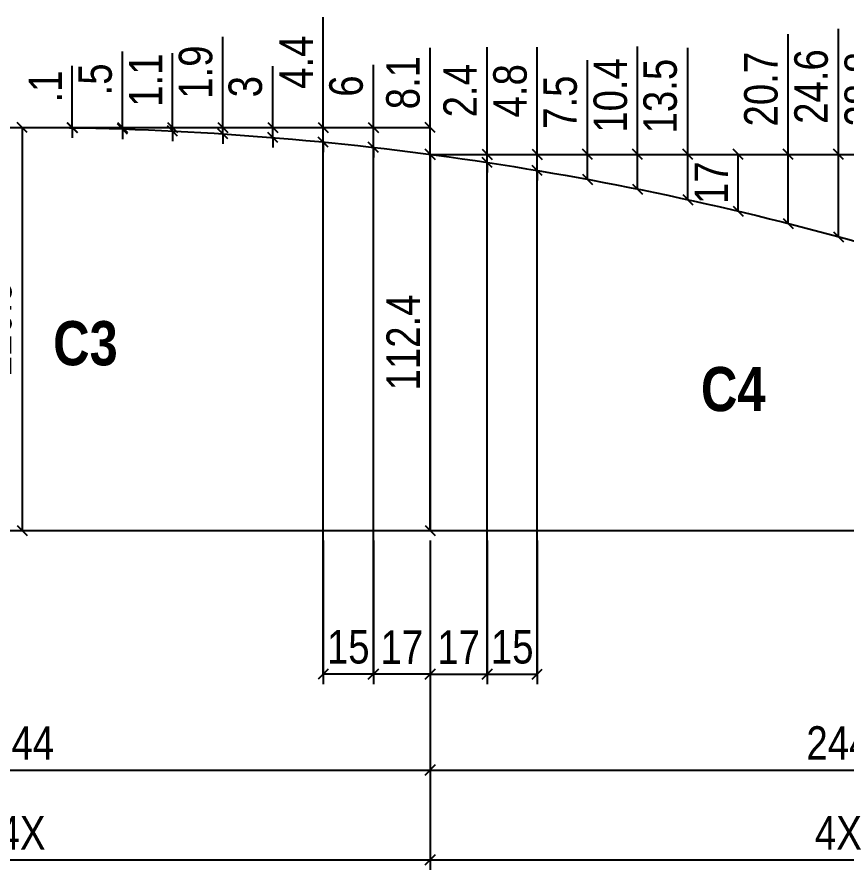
# Model space of a CAD drawing. Extents: x -15895 to 12929, y -2522 to 15173.
# Drawn here: x 8809 to 9057.1, y 4687.3 to 4942.2 of the extents above; entities that cross this region are included whole.
import ezdxf

# ---------------------------------------------------------------- set-up
doc = ezdxf.new("R2010")
doc.units = 0
doc.header["$PDMODE"] = 35
doc.header["$PDSIZE"] = -10
for name, color, linetype in [('COTA', 241, 'Continuous'), ('NOMENCLATURA', 7, 'Continuous'), ('Painéis', 200, 'Continuous')]:
    doc.layers.add(name, color=color, linetype=linetype)
doc.styles.add('COTA TECNICA', font='techl___.ttf', dxfattribs={"height": 10})
doc.styles.add('TECNICA', font='techb___.ttf', dxfattribs={"height": 10})
doc.dimstyles.new('PAINEL', dxfattribs={"dimtxt": 10, "dimasz": 3, "dimexe": 3, "dimexo": 3, "dimgap": 3, "dimtad": 1, "dimdec": 1, "dimzin": 12, "dimdsep": 46, "dimtxsty": 'COTA TECNICA', "dimblk1": 'OBLIQUE', "dimblk2": 'OBLIQUE', "dimsah": 1, "dimcen": 0.9, "dimclrd": 4, "dimclre": 4, "dimclrt": 240, "dimadec": 1, "dimazin": 3, "dimtfac": 1, "dimtdec": 1, "dimtmove": 0, "dimatfit": 3, "dimfxl": 1, "dimtolj": 1, "dimtzin": 12, "dimarcsym": 0})

# ---------------------------------------------------------------- blocks, each defined once
blk = doc.blocks.new('_Oblique')
at = {"color": 0, "linetype": 'ByBlock', "lineweight": -2}
blk.add_line((-0.5, -0.5), (0.5, 0.5), dxfattribs=at)
blk = doc.blocks.new('*D2423')
at = {"layer": 'COTA', "color": 4, "lineweight": -2, "transparency": 16777216}
for p, q in [((8688.49, 4785.73), (8688.49, 4714.19)), ((8932.49, 4785.73), (8932.49, 4714.19)), ((8688.49, 4717.19), (8932.49, 4717.19))]:
    blk.add_line(p, q, dxfattribs=at)
at = {"layer": 'Defpoints', "color": 0, "transparency": 16777216}
for p in [(8688.49, 4788.73), (8932.49, 4788.73), (8932.49, 4717.19)]:
    blk.add_point(p, dxfattribs=at)
at = {"layer": 'COTA', "color": 4, "lineweight": -2, "transparency": 16777216, "xscale": 3, "yscale": 3, "zscale": 3, "rotation": 180}
blk.add_blockref('_Oblique', (8688.49, 4717.19), dxfattribs=at)
at = {"layer": 'COTA', "color": 4, "lineweight": -2, "transparency": 16777216, "xscale": 3, "yscale": 3, "zscale": 3}
blk.add_blockref('_Oblique', (8932.49, 4717.19), dxfattribs=at)
at = {"layer": 'COTA', "color": 240, "transparency": 16777216, "insert": (8810.49, 4725.26), "char_height": 10, "attachment_point": 5, "style": 'COTA TECNICA'}
blk.add_mtext('\\A1;244', dxfattribs=at)
blk = doc.blocks.new('*D2424')
at = {"layer": 'COTA', "color": 4, "lineweight": -2, "transparency": 16777216}
for p, q in [((8932.49, 4785.73), (8932.49, 4714.19)), ((9176.49, 4785.73), (9176.49, 4714.19)), ((8932.49, 4717.19), (9176.49, 4717.19))]:
    blk.add_line(p, q, dxfattribs=at)
at = {"layer": 'Defpoints', "color": 0, "transparency": 16777216}
for p in [(8932.49, 4788.73), (9176.49, 4788.73), (9176.49, 4717.19)]:
    blk.add_point(p, dxfattribs=at)
at = {"layer": 'COTA', "color": 4, "lineweight": -2, "transparency": 16777216, "xscale": 3, "yscale": 3, "zscale": 3, "rotation": 180}
blk.add_blockref('_Oblique', (8932.49, 4717.19), dxfattribs=at)
at = {"layer": 'COTA', "color": 4, "lineweight": -2, "transparency": 16777216, "xscale": 3, "yscale": 3, "zscale": 3}
blk.add_blockref('_Oblique', (9176.49, 4717.19), dxfattribs=at)
at = {"layer": 'COTA', "color": 240, "transparency": 16777216, "insert": (9054.49, 4725.26), "char_height": 10, "attachment_point": 5, "style": 'COTA TECNICA'}
blk.add_mtext('\\A1;244', dxfattribs=at)
blk = doc.blocks.new('*D2430')
at = {"layer": 'COTA', "color": 4, "lineweight": -2, "transparency": 16777216}
blk.add_line((8932.49, 4901.16), (8932.49, 4788.73), dxfattribs=at)
at = {"layer": 'Defpoints', "color": 0, "transparency": 16777216}
for p in [(8932.49, 4901.16), (8932.49, 4788.73), (8932.49, 4788.73)]:
    blk.add_point(p, dxfattribs=at)
at = {"layer": 'COTA', "color": 4, "lineweight": -2, "transparency": 16777216, "xscale": 3, "yscale": 3, "zscale": 3}
for p, rotation in [((8932.49, 4901.16), 90), ((8932.49, 4788.73), 270)]:
    blk.add_blockref('_Oblique', p, dxfattribs=dict(at, rotation=rotation))
at = {"layer": 'COTA', "color": 240, "transparency": 16777216, "insert": (8924.42, 4844.94), "char_height": 10, "attachment_point": 5, "rotation": 90, "style": 'COTA TECNICA'}
blk.add_mtext('\\A1;112.4', dxfattribs=at)
blk = doc.blocks.new('*D2464')
at = {"layer": 'COTA', "color": 4, "lineweight": -2, "transparency": 16777216}
for p, q in [((8825.51, 4909.22), (8825.51, 4927.59)), ((8825.51, 4909.1), (8825.51, 4909.22)), ((8825.51, 4909.1), (8825.51, 4906.1)), ((8828.49, 4909.22), (8828.51, 4909.22)), ((8828.49, 4909.1), (8828.51, 4909.1))]:
    blk.add_line(p, q, dxfattribs=at)
at = {"layer": 'Defpoints', "color": 0, "transparency": 16777216}
for p in [(8825.49, 4909.22), (8825.49, 4909.1), (8825.51, 4909.22)]:
    blk.add_point(p, dxfattribs=at)
at = {"layer": 'COTA', "color": 4, "lineweight": -2, "transparency": 16777216, "xscale": 3, "yscale": 3, "zscale": 3}
for p, rotation in [((8825.51, 4909.22), 270), ((8825.51, 4909.1), 90)]:
    blk.add_blockref('_Oblique', p, dxfattribs=dict(at, rotation=rotation))
at = {"layer": 'COTA', "color": 240, "transparency": 16777216, "insert": (8817.45, 4921.41), "char_height": 10, "attachment_point": 5, "rotation": 90, "style": 'COTA TECNICA'}
blk.add_mtext('\\A1;.1', dxfattribs=at)
blk = doc.blocks.new('*D2465')
at = {"layer": 'COTA', "color": 4, "lineweight": -2, "transparency": 16777216}
for p, q in [((8840.49, 4909.22), (8840.49, 4931.88)), ((8840.49, 4908.73), (8840.49, 4909.22)), ((8840.49, 4908.73), (8840.49, 4905.73))]:
    blk.add_line(p, q, dxfattribs=at)
at = {"layer": 'Defpoints', "color": 0, "transparency": 16777216}
for p in [(8840.49, 4909.22), (8840.49, 4909.22), (8840.49, 4908.73)]:
    blk.add_point(p, dxfattribs=at)
at = {"layer": 'COTA', "color": 4, "lineweight": -2, "transparency": 16777216, "xscale": 3, "yscale": 3, "zscale": 3}
for p, rotation in [((8840.49, 4909.22), 270), ((8840.49, 4908.73), 90)]:
    blk.add_blockref('_Oblique', p, dxfattribs=dict(at, rotation=rotation))
at = {"layer": 'COTA', "color": 240, "transparency": 16777216, "insert": (8832.38, 4923.55), "char_height": 10, "attachment_point": 5, "rotation": 90, "style": 'COTA TECNICA'}
blk.add_mtext('\\A1;.5', dxfattribs=at)
blk = doc.blocks.new('*D2466')
at = {"layer": 'COTA', "color": 4, "lineweight": -2, "transparency": 16777216}
for p, q in [((8855.49, 4909.22), (8855.49, 4931.44)), ((8855.49, 4908.13), (8855.49, 4909.22)), ((8855.49, 4908.13), (8855.49, 4905.13))]:
    blk.add_line(p, q, dxfattribs=at)
at = {"layer": 'Defpoints', "color": 0, "transparency": 16777216}
for p in [(8855.49, 4909.22), (8855.49, 4909.22), (8855.49, 4908.13)]:
    blk.add_point(p, dxfattribs=at)
at = {"layer": 'COTA', "color": 4, "lineweight": -2, "transparency": 16777216, "xscale": 3, "yscale": 3, "zscale": 3}
for p, rotation in [((8855.49, 4909.22), 270), ((8855.49, 4908.13), 90)]:
    blk.add_blockref('_Oblique', p, dxfattribs=dict(at, rotation=rotation))
at = {"layer": 'COTA', "color": 240, "transparency": 16777216, "insert": (8847.44, 4923.33), "char_height": 10, "attachment_point": 5, "rotation": 90, "style": 'COTA TECNICA'}
blk.add_mtext('\\A1;1.1', dxfattribs=at)
blk = doc.blocks.new('*D2467')
at = {"layer": 'COTA', "color": 4, "lineweight": -2, "transparency": 16777216}
for p, q in [((8870.49, 4909.22), (8870.49, 4936.25)), ((8870.49, 4907.28), (8870.49, 4909.22)), ((8870.49, 4907.28), (8870.49, 4904.28))]:
    blk.add_line(p, q, dxfattribs=at)
at = {"layer": 'Defpoints', "color": 0, "transparency": 16777216}
for p in [(8870.49, 4909.22), (8870.49, 4909.22), (8870.49, 4907.28)]:
    blk.add_point(p, dxfattribs=at)
at = {"layer": 'COTA', "color": 4, "lineweight": -2, "transparency": 16777216, "xscale": 3, "yscale": 3, "zscale": 3}
for p, rotation in [((8870.49, 4909.22), 270), ((8870.49, 4907.28), 90)]:
    blk.add_blockref('_Oblique', p, dxfattribs=dict(at, rotation=rotation))
at = {"layer": 'COTA', "color": 240, "transparency": 16777216, "insert": (8862.41, 4925.73), "char_height": 10, "attachment_point": 5, "rotation": 90, "style": 'COTA TECNICA'}
blk.add_mtext('\\A1;1.9', dxfattribs=at)
blk = doc.blocks.new('*D2468')
at = {"layer": 'COTA', "color": 4, "lineweight": -2, "transparency": 16777216}
for p, q in [((8885.49, 4909.22), (8885.49, 4927.55)), ((8885.49, 4906.18), (8885.49, 4909.22)), ((8885.49, 4906.18), (8885.49, 4903.18))]:
    blk.add_line(p, q, dxfattribs=at)
at = {"layer": 'Defpoints', "color": 0, "transparency": 16777216}
for p in [(8885.49, 4909.22), (8885.49, 4909.22), (8885.49, 4906.18)]:
    blk.add_point(p, dxfattribs=at)
at = {"layer": 'COTA', "color": 4, "lineweight": -2, "transparency": 16777216, "xscale": 3, "yscale": 3, "zscale": 3}
for p, rotation in [((8885.49, 4909.22), 270), ((8885.49, 4906.18), 90)]:
    blk.add_blockref('_Oblique', p, dxfattribs=dict(at, rotation=rotation))
at = {"layer": 'COTA', "color": 240, "transparency": 16777216, "insert": (8877.27, 4921.38), "char_height": 10, "attachment_point": 5, "rotation": 90, "style": 'COTA TECNICA'}
blk.add_mtext('\\A1;3', dxfattribs=at)
blk = doc.blocks.new('*D2469')
at = {"layer": 'COTA', "color": 4, "lineweight": -2, "transparency": 16777216}
for p, q in [((8900.49, 4909.22), (8900.49, 4942.18)), ((8900.49, 4904.84), (8900.49, 4909.22)), ((8900.49, 4904.84), (8900.49, 4901.84))]:
    blk.add_line(p, q, dxfattribs=at)
at = {"layer": 'Defpoints', "color": 0, "transparency": 16777216}
for p in [(8900.49, 4909.22), (8900.49, 4909.22), (8900.49, 4904.84)]:
    blk.add_point(p, dxfattribs=at)
at = {"layer": 'COTA', "color": 4, "lineweight": -2, "transparency": 16777216, "xscale": 3, "yscale": 3, "zscale": 3}
for p, rotation in [((8900.49, 4909.22), 270), ((8900.49, 4904.84), 90)]:
    blk.add_blockref('_Oblique', p, dxfattribs=dict(at, rotation=rotation))
at = {"layer": 'COTA', "color": 240, "transparency": 16777216, "insert": (8892.42, 4928.7), "char_height": 10, "attachment_point": 5, "rotation": 90, "style": 'COTA TECNICA'}
blk.add_mtext('\\A1;4.4', dxfattribs=at)
blk = doc.blocks.new('*D2470')
at = {"layer": 'COTA', "color": 4, "lineweight": -2, "transparency": 16777216}
for p, q in [((8915.49, 4909.22), (8915.49, 4927.89)), ((8915.49, 4903.26), (8915.49, 4909.22)), ((8915.49, 4903.26), (8915.49, 4900.26))]:
    blk.add_line(p, q, dxfattribs=at)
at = {"layer": 'Defpoints', "color": 0, "transparency": 16777216}
for p in [(8915.49, 4909.22), (8915.49, 4909.22), (8915.49, 4903.26)]:
    blk.add_point(p, dxfattribs=at)
at = {"layer": 'COTA', "color": 4, "lineweight": -2, "transparency": 16777216, "xscale": 3, "yscale": 3, "zscale": 3}
for p, rotation in [((8915.49, 4909.22), 270), ((8915.49, 4903.26), 90)]:
    blk.add_blockref('_Oblique', p, dxfattribs=dict(at, rotation=rotation))
at = {"layer": 'COTA', "color": 240, "transparency": 16777216, "insert": (8907.39, 4921.55), "char_height": 10, "attachment_point": 5, "rotation": 90, "style": 'COTA TECNICA'}
blk.add_mtext('\\A1;6', dxfattribs=at)
blk = doc.blocks.new('*D2471')
at = {"layer": 'COTA', "color": 4, "lineweight": -2, "transparency": 16777216}
for p, q in [((8932.49, 4909.22), (8932.49, 4932.94)), ((8932.49, 4901.16), (8932.49, 4909.22))]:
    blk.add_line(p, q, dxfattribs=at)
at = {"layer": 'Defpoints', "color": 0, "transparency": 16777216}
for p in [(8932.49, 4909.22), (8932.49, 4909.22), (8932.49, 4901.16)]:
    blk.add_point(p, dxfattribs=at)
at = {"layer": 'COTA', "color": 4, "lineweight": -2, "transparency": 16777216, "xscale": 3, "yscale": 3, "zscale": 3}
for p, rotation in [((8932.49, 4909.22), 90), ((8932.49, 4901.16), 270)]:
    blk.add_blockref('_Oblique', p, dxfattribs=dict(at, rotation=rotation))
at = {"layer": 'COTA', "color": 240, "transparency": 16777216, "insert": (8924.4, 4922.58), "char_height": 10, "attachment_point": 5, "rotation": 90, "style": 'COTA TECNICA'}
blk.add_mtext('\\A1;8.1', dxfattribs=at)
blk = doc.blocks.new('*D2472')
at = {"layer": 'COTA', "color": 4, "lineweight": -2, "transparency": 16777216}
for p, q in [((8949.49, 4901.16), (8949.49, 4933.19)), ((8949.49, 4898.74), (8949.49, 4901.16)), ((8949.49, 4898.74), (8949.49, 4895.74))]:
    blk.add_line(p, q, dxfattribs=at)
at = {"layer": 'Defpoints', "color": 0, "transparency": 16777216}
for p in [(8949.49, 4901.16), (8949.49, 4901.16), (8949.49, 4898.74)]:
    blk.add_point(p, dxfattribs=at)
at = {"layer": 'COTA', "color": 4, "lineweight": -2, "transparency": 16777216, "xscale": 3, "yscale": 3, "zscale": 3}
for p, rotation in [((8949.49, 4901.16), 270), ((8949.49, 4898.74), 90)]:
    blk.add_blockref('_Oblique', p, dxfattribs=dict(at, rotation=rotation))
at = {"layer": 'COTA', "color": 240, "transparency": 16777216, "insert": (8941.42, 4920.18), "char_height": 10, "attachment_point": 5, "rotation": 90, "style": 'COTA TECNICA'}
blk.add_mtext('\\A1;2.4', dxfattribs=at)
blk = doc.blocks.new('*D2473')
at = {"layer": 'COTA', "color": 4, "lineweight": -2, "transparency": 16777216}
for p, q in [((8964.49, 4901.16), (8964.49, 4933.16)), ((8964.49, 4896.35), (8964.49, 4901.16)), ((8964.49, 4896.35), (8964.49, 4893.35))]:
    blk.add_line(p, q, dxfattribs=at)
at = {"layer": 'Defpoints', "color": 0, "transparency": 16777216}
for p in [(8964.49, 4901.16), (8964.49, 4901.16), (8964.49, 4896.35)]:
    blk.add_point(p, dxfattribs=at)
at = {"layer": 'COTA', "color": 4, "lineweight": -2, "transparency": 16777216, "xscale": 3, "yscale": 3, "zscale": 3}
for p, rotation in [((8964.49, 4901.16), 270), ((8964.49, 4896.35), 90)]:
    blk.add_blockref('_Oblique', p, dxfattribs=dict(at, rotation=rotation))
at = {"layer": 'COTA', "color": 240, "transparency": 16777216, "insert": (8956.4, 4920.16), "char_height": 10, "attachment_point": 5, "rotation": 90, "style": 'COTA TECNICA'}
blk.add_mtext('\\A1;4.8', dxfattribs=at)
blk = doc.blocks.new('*D2474')
at = {"layer": 'COTA', "color": 4, "lineweight": -2, "transparency": 16777216}
for p, q in [((8979.49, 4901.16), (8979.49, 4929.31)), ((8979.49, 4893.69), (8979.49, 4901.16))]:
    blk.add_line(p, q, dxfattribs=at)
at = {"layer": 'Defpoints', "color": 0, "transparency": 16777216}
for p in [(8979.49, 4901.16), (8979.49, 4901.16), (8979.49, 4893.69)]:
    blk.add_point(p, dxfattribs=at)
at = {"layer": 'COTA', "color": 4, "lineweight": -2, "transparency": 16777216, "xscale": 3, "yscale": 3, "zscale": 3}
for p, rotation in [((8979.49, 4901.16), 90), ((8979.49, 4893.69), 270)]:
    blk.add_blockref('_Oblique', p, dxfattribs=dict(at, rotation=rotation))
at = {"layer": 'COTA', "color": 240, "transparency": 16777216, "insert": (8971.38, 4916.74), "char_height": 10, "attachment_point": 5, "rotation": 90, "style": 'COTA TECNICA'}
blk.add_mtext('\\A1;7.5', dxfattribs=at)
blk = doc.blocks.new('*D2475')
at = {"layer": 'COTA', "color": 4, "lineweight": -2, "transparency": 16777216}
for p, q in [((8994.49, 4901.16), (8994.49, 4933.39)), ((8994.49, 4890.79), (8994.49, 4901.16))]:
    blk.add_line(p, q, dxfattribs=at)
at = {"layer": 'Defpoints', "color": 0, "transparency": 16777216}
for p in [(8994.49, 4901.16), (8994.49, 4901.16), (8994.49, 4890.79)]:
    blk.add_point(p, dxfattribs=at)
at = {"layer": 'COTA', "color": 4, "lineweight": -2, "transparency": 16777216, "xscale": 3, "yscale": 3, "zscale": 3}
for p, rotation in [((8994.49, 4901.16), 90), ((8994.49, 4890.79), 270)]:
    blk.add_blockref('_Oblique', p, dxfattribs=dict(at, rotation=rotation))
at = {"layer": 'COTA', "color": 240, "transparency": 16777216, "insert": (8986.39, 4918.78), "char_height": 10, "attachment_point": 5, "rotation": 90, "style": 'COTA TECNICA'}
blk.add_mtext('\\A1;10.4', dxfattribs=at)
blk = doc.blocks.new('*D2476')
at = {"layer": 'COTA', "color": 4, "lineweight": -2, "transparency": 16777216}
for p, q in [((9009.49, 4901.16), (9009.49, 4932.95)), ((9009.49, 4887.62), (9009.49, 4901.16))]:
    blk.add_line(p, q, dxfattribs=at)
at = {"layer": 'Defpoints', "color": 0, "transparency": 16777216}
for p in [(9009.49, 4901.16), (9009.49, 4901.16), (9009.49, 4887.62)]:
    blk.add_point(p, dxfattribs=at)
at = {"layer": 'COTA', "color": 4, "lineweight": -2, "transparency": 16777216, "xscale": 3, "yscale": 3, "zscale": 3}
for p, rotation in [((9009.49, 4901.16), 90), ((9009.49, 4887.62), 270)]:
    blk.add_blockref('_Oblique', p, dxfattribs=dict(at, rotation=rotation))
at = {"layer": 'COTA', "color": 240, "transparency": 16777216, "insert": (9001.27, 4918.56), "char_height": 10, "attachment_point": 5, "rotation": 90, "style": 'COTA TECNICA'}
blk.add_mtext('\\A1;13.5', dxfattribs=at)
blk = doc.blocks.new('*D2477')
at = {"layer": 'COTA', "color": 4, "lineweight": -2, "transparency": 16777216}
for p, q in [((9024.56, 4884.2), (9024.56, 4901.16)), ((9027.49, 4901.16), (9027.56, 4901.16)), ((9027.49, 4884.2), (9027.56, 4884.2))]:
    blk.add_line(p, q, dxfattribs=at)
at = {"layer": 'Defpoints', "color": 0, "transparency": 16777216}
for p in [(9024.49, 4901.16), (9024.56, 4901.16), (9024.49, 4884.2)]:
    blk.add_point(p, dxfattribs=at)
at = {"layer": 'COTA', "color": 4, "lineweight": -2, "transparency": 16777216, "xscale": 3, "yscale": 3, "zscale": 3}
for p, rotation in [((9024.56, 4901.16), 90), ((9024.56, 4884.2), 270)]:
    blk.add_blockref('_Oblique', p, dxfattribs=dict(at, rotation=rotation))
at = {"layer": 'COTA', "color": 240, "transparency": 16777216, "insert": (9016.49, 4892.68), "char_height": 10, "attachment_point": 5, "rotation": 90, "style": 'COTA TECNICA'}
blk.add_mtext('\\A1;17', dxfattribs=at)
blk = doc.blocks.new('*D2478')
at = {"layer": 'COTA', "color": 4, "lineweight": -2, "transparency": 16777216}
for p, q in [((9039.49, 4901.16), (9039.49, 4937.12)), ((9039.49, 4880.51), (9039.49, 4901.16))]:
    blk.add_line(p, q, dxfattribs=at)
at = {"layer": 'Defpoints', "color": 0, "transparency": 16777216}
for p in [(9039.49, 4901.16), (9039.49, 4901.16), (9039.49, 4880.51)]:
    blk.add_point(p, dxfattribs=at)
at = {"layer": 'COTA', "color": 4, "lineweight": -2, "transparency": 16777216, "xscale": 3, "yscale": 3, "zscale": 3}
for p, rotation in [((9039.49, 4901.16), 90), ((9039.49, 4880.51), 270)]:
    blk.add_blockref('_Oblique', p, dxfattribs=dict(at, rotation=rotation))
at = {"layer": 'COTA', "color": 240, "transparency": 16777216, "insert": (9031.39, 4920.64), "char_height": 10, "attachment_point": 5, "rotation": 90, "style": 'COTA TECNICA'}
blk.add_mtext('\\A1;20.7', dxfattribs=at)
blk = doc.blocks.new('*D2479')
at = {"layer": 'COTA', "color": 4, "lineweight": -2, "transparency": 16777216}
for p, q in [((9054.49, 4901.16), (9054.49, 4938.68)), ((9054.49, 4876.55), (9054.49, 4901.16))]:
    blk.add_line(p, q, dxfattribs=at)
at = {"layer": 'Defpoints', "color": 0, "transparency": 16777216}
for p in [(9054.49, 4901.16), (9054.49, 4901.16), (9054.49, 4876.55)]:
    blk.add_point(p, dxfattribs=at)
at = {"layer": 'COTA', "color": 4, "lineweight": -2, "transparency": 16777216, "xscale": 3, "yscale": 3, "zscale": 3}
for p, rotation in [((9054.49, 4901.16), 90), ((9054.49, 4876.55), 270)]:
    blk.add_blockref('_Oblique', p, dxfattribs=dict(at, rotation=rotation))
at = {"layer": 'COTA', "color": 240, "transparency": 16777216, "insert": (9046.39, 4921.42), "char_height": 10, "attachment_point": 5, "rotation": 90, "style": 'COTA TECNICA'}
blk.add_mtext('\\A1;24.6', dxfattribs=at)
blk = doc.blocks.new('*D2480')
at = {"layer": 'COTA', "color": 4, "lineweight": -2, "transparency": 16777216}
for p, q in [((9069.49, 4901.16), (9069.49, 4937.06)), ((9048.99, 4901.16), (9072.49, 4901.16)), ((9069.49, 4872.33), (9069.49, 4901.16))]:
    blk.add_line(p, q, dxfattribs=at)
at = {"layer": 'Defpoints', "color": 0, "transparency": 16777216}
for p in [(9045.99, 4901.16), (9069.49, 4901.16), (9069.49, 4872.33)]:
    blk.add_point(p, dxfattribs=at)
at = {"layer": 'COTA', "color": 4, "lineweight": -2, "transparency": 16777216, "xscale": 3, "yscale": 3, "zscale": 3}
for p, rotation in [((9069.49, 4901.16), 90), ((9069.49, 4872.33), 270)]:
    blk.add_blockref('_Oblique', p, dxfattribs=dict(at, rotation=rotation))
at = {"layer": 'COTA', "color": 240, "transparency": 16777216, "insert": (9061.4, 4920.61), "char_height": 10, "attachment_point": 5, "rotation": 90, "style": 'COTA TECNICA'}
blk.add_mtext('\\A1;28.8', dxfattribs=at)
blk = doc.blocks.new('*D2503')
at = {"layer": 'COTA', "color": 4, "lineweight": -2, "transparency": 16777216}
for p, q in [((8915.49, 4785.73), (8915.49, 4742.83)), ((8932.49, 4785.73), (8932.49, 4742.83)), ((8932.49, 4745.83), (8915.49, 4745.83))]:
    blk.add_line(p, q, dxfattribs=at)
at = {"layer": 'Defpoints', "color": 0, "transparency": 16777216}
for p in [(8915.49, 4788.73), (8932.49, 4788.73), (8915.49, 4745.83)]:
    blk.add_point(p, dxfattribs=at)
at = {"layer": 'COTA', "color": 4, "lineweight": -2, "transparency": 16777216, "xscale": 3, "yscale": 3, "zscale": 3, "rotation": 180}
blk.add_blockref('_Oblique', (8915.49, 4745.83), dxfattribs=at)
at = {"layer": 'COTA', "color": 4, "lineweight": -2, "transparency": 16777216, "xscale": 3, "yscale": 3, "zscale": 3}
blk.add_blockref('_Oblique', (8932.49, 4745.83), dxfattribs=at)
at = {"layer": 'COTA', "color": 240, "transparency": 16777216, "insert": (8923.99, 4753.91), "char_height": 10, "attachment_point": 5, "style": 'COTA TECNICA'}
blk.add_mtext('\\A1;17', dxfattribs=at)
blk = doc.blocks.new('*D2504')
at = {"layer": 'COTA', "color": 4, "lineweight": -2, "transparency": 16777216}
for p, q in [((8900.49, 4785.73), (8900.49, 4742.83)), ((8915.49, 4785.73), (8915.49, 4742.83)), ((8915.49, 4745.83), (8900.49, 4745.83))]:
    blk.add_line(p, q, dxfattribs=at)
at = {"layer": 'Defpoints', "color": 0, "transparency": 16777216}
for p in [(8900.49, 4788.73), (8915.49, 4788.73), (8900.49, 4745.83)]:
    blk.add_point(p, dxfattribs=at)
at = {"layer": 'COTA', "color": 4, "lineweight": -2, "transparency": 16777216, "xscale": 3, "yscale": 3, "zscale": 3, "rotation": 180}
blk.add_blockref('_Oblique', (8900.49, 4745.83), dxfattribs=at)
at = {"layer": 'COTA', "color": 4, "lineweight": -2, "transparency": 16777216, "xscale": 3, "yscale": 3, "zscale": 3}
blk.add_blockref('_Oblique', (8915.49, 4745.83), dxfattribs=at)
at = {"layer": 'COTA', "color": 240, "transparency": 16777216, "insert": (8907.99, 4753.94), "char_height": 10, "attachment_point": 5, "style": 'COTA TECNICA'}
blk.add_mtext('\\A1;15', dxfattribs=at)
blk = doc.blocks.new('*D2505')
at = {"layer": 'COTA', "color": 4, "lineweight": -2, "transparency": 16777216}
for p, q in [((8932.49, 4785.73), (8932.49, 4742.83)), ((8949.49, 4785.73), (8949.49, 4742.83)), ((8932.49, 4745.83), (8949.49, 4745.83))]:
    blk.add_line(p, q, dxfattribs=at)
at = {"layer": 'Defpoints', "color": 0, "transparency": 16777216}
for p in [(8932.49, 4788.73), (8949.49, 4788.73), (8949.49, 4745.83)]:
    blk.add_point(p, dxfattribs=at)
at = {"layer": 'COTA', "color": 4, "lineweight": -2, "transparency": 16777216, "xscale": 3, "yscale": 3, "zscale": 3, "rotation": 180}
blk.add_blockref('_Oblique', (8932.49, 4745.83), dxfattribs=at)
at = {"layer": 'COTA', "color": 4, "lineweight": -2, "transparency": 16777216, "xscale": 3, "yscale": 3, "zscale": 3}
blk.add_blockref('_Oblique', (8949.49, 4745.83), dxfattribs=at)
at = {"layer": 'COTA', "color": 240, "transparency": 16777216, "insert": (8940.99, 4753.91), "char_height": 10, "attachment_point": 5, "style": 'COTA TECNICA'}
blk.add_mtext('\\A1;17', dxfattribs=at)
blk = doc.blocks.new('*D2506')
at = {"layer": 'COTA', "color": 4, "lineweight": -2, "transparency": 16777216}
for p, q in [((8949.49, 4785.73), (8949.49, 4742.83)), ((8964.49, 4785.73), (8964.49, 4742.83)), ((8949.49, 4745.83), (8964.49, 4745.83))]:
    blk.add_line(p, q, dxfattribs=at)
at = {"layer": 'Defpoints', "color": 0, "transparency": 16777216}
for p in [(8949.49, 4788.73), (8964.49, 4788.73), (8964.49, 4745.83)]:
    blk.add_point(p, dxfattribs=at)
at = {"layer": 'COTA', "color": 4, "lineweight": -2, "transparency": 16777216, "xscale": 3, "yscale": 3, "zscale": 3, "rotation": 180}
blk.add_blockref('_Oblique', (8949.49, 4745.83), dxfattribs=at)
at = {"layer": 'COTA', "color": 4, "lineweight": -2, "transparency": 16777216, "xscale": 3, "yscale": 3, "zscale": 3}
blk.add_blockref('_Oblique', (8964.49, 4745.83), dxfattribs=at)
at = {"layer": 'COTA', "color": 240, "transparency": 16777216, "insert": (8956.99, 4753.94), "char_height": 10, "attachment_point": 5, "style": 'COTA TECNICA'}
blk.add_mtext('\\A1;15', dxfattribs=at)
blk = doc.blocks.new('*D2517')
at = {"layer": 'COTA', "color": 4, "lineweight": -2, "transparency": 16777216}
blk.add_line((8810.49, 4909.22), (8810.49, 4788.73), dxfattribs=at)
at = {"layer": 'Defpoints', "color": 0, "transparency": 16777216}
for p in [(8810.49, 4909.22), (8810.49, 4788.73), (8810.49, 4788.73)]:
    blk.add_point(p, dxfattribs=at)
at = {"layer": 'COTA', "color": 4, "lineweight": -2, "transparency": 16777216, "xscale": 3, "yscale": 3, "zscale": 3}
for p, rotation in [((8810.49, 4909.22), 90), ((8810.49, 4788.73), 270)]:
    blk.add_blockref('_Oblique', p, dxfattribs=dict(at, rotation=rotation))
at = {"layer": 'COTA', "color": 240, "transparency": 16777216, "insert": (8802.38, 4848.97), "char_height": 10, "attachment_point": 5, "rotation": 90, "style": 'COTA TECNICA'}
blk.add_mtext('\\A1;120.5', dxfattribs=at)
blk = doc.blocks.new('*D2602')
at = {"layer": 'COTA', "color": 4, "lineweight": -2, "transparency": 16777216}
for p, q in [((8688.49, 4758.86), (8688.49, 4687.33)), ((8932.49, 4758.86), (8932.49, 4687.33)), ((8688.49, 4690.33), (8932.49, 4690.33))]:
    blk.add_line(p, q, dxfattribs=at)
at = {"layer": 'Defpoints', "color": 0, "transparency": 16777216}
for p in [(8688.49, 4761.86), (8932.49, 4761.86), (8932.49, 4690.33)]:
    blk.add_point(p, dxfattribs=at)
at = {"layer": 'COTA', "color": 4, "lineweight": -2, "transparency": 16777216, "xscale": 3, "yscale": 3, "zscale": 3, "rotation": 180}
blk.add_blockref('_Oblique', (8688.49, 4690.33), dxfattribs=at)
at = {"layer": 'COTA', "color": 4, "lineweight": -2, "transparency": 16777216, "xscale": 3, "yscale": 3, "zscale": 3}
blk.add_blockref('_Oblique', (8932.49, 4690.33), dxfattribs=at)
at = {"layer": 'COTA', "color": 240, "transparency": 16777216, "insert": (8810.49, 4698.4), "char_height": 10, "attachment_point": 5, "style": 'COTA TECNICA'}
blk.add_mtext('\\A1;4X', dxfattribs=at)
blk = doc.blocks.new('*D2603')
at = {"layer": 'COTA', "color": 4, "lineweight": -2, "transparency": 16777216}
for p, q in [((8932.49, 4758.86), (8932.49, 4687.33)), ((9176.49, 4758.86), (9176.49, 4687.33)), ((8932.49, 4690.33), (9176.49, 4690.33))]:
    blk.add_line(p, q, dxfattribs=at)
at = {"layer": 'Defpoints', "color": 0, "transparency": 16777216}
for p in [(8932.49, 4761.86), (9176.49, 4761.86), (9176.49, 4690.33)]:
    blk.add_point(p, dxfattribs=at)
at = {"layer": 'COTA', "color": 4, "lineweight": -2, "transparency": 16777216, "xscale": 3, "yscale": 3, "zscale": 3, "rotation": 180}
blk.add_blockref('_Oblique', (8932.49, 4690.33), dxfattribs=at)
at = {"layer": 'COTA', "color": 4, "lineweight": -2, "transparency": 16777216, "xscale": 3, "yscale": 3, "zscale": 3}
blk.add_blockref('_Oblique', (9176.49, 4690.33), dxfattribs=at)
at = {"layer": 'COTA', "color": 240, "transparency": 16777216, "insert": (9054.49, 4698.4), "char_height": 10, "attachment_point": 5, "style": 'COTA TECNICA'}
blk.add_mtext('\\A1;4X', dxfattribs=at)

msp = doc.modelspace()

# ---------------------------------------------------------------- linework, layer by layer
at = {"layer": 'COTA'}
for p, q in [((8688.49, 4909.22), (8932.49, 4909.22)), ((8900.49, 4745.83), (8900.49, 4909.22)), ((8915.49, 4745.83), (8915.49, 4909.22)), ((8932.49, 4901.16), (9159.49, 4901.16)), ((8949.49, 4745.83), (8949.49, 4901.16)), ((8964.49, 4745.83), (8964.49, 4901.16))]:
    msp.add_line(p, q, dxfattribs=at)
at = {"layer": 'Painéis', "linetype": 'ByBlock'}
for p, q in [((8932.49, 4788.73), (8932.49, 4901.16)), ((8320.99, 4788.73), (9299.99, 4788.73))]:
    msp.add_line(p, q, dxfattribs=at)
for points in [[(8808.99, 4909.22, -0.033884), (8934.29, 4900.92, -0.033884)], [(8934.29, 4900.92, -0.033677), (9056.58, 4875.98, -0.033677)], [(9056.58, 4875.98, -0.034985), (9178.87, 4832.93, -0.034985)]]:
    msp.add_lwpolyline(points, format="xyb", dxfattribs=at)

# ---------------------------------------------------------------- texts
at = {"layer": 'NOMENCLATURA', "style": 'TECNICA'}
for s, p in [('C3', (8819.77, 4838.13)), ('C4', (9013.4, 4824.42))]:
    msp.add_text(s, height=13.2, dxfattribs=at).set_placement(p)

# ---------------------------------------------------------------- dimensions: what is measured, and where the dimension line sits
at = {"layer": 'COTA'}
for base, p1, p2, angle, picture, middle in [((8900.49, 4909.22), (8900.49, 4904.84), (8900.49, 4909.22), 90, '*D2469', (8892.42, 4928.7)), ((9039.4936, 4901.1608), (9039.4936, 4880.5063), (9039.4936, 4901.1608), 90, '*D2478', (9031.3913, 4920.6404)), ((9054.49, 4901.16), (9054.49, 4876.55), (9054.49, 4901.16), 90, '*D2479', (9046.39, 4921.42)), ((9069.49, 4901.16), (9069.49, 4872.33), (9045.99, 4901.16), 90, '*D2480', (9061.4, 4920.61)), ((8870.49, 4909.22), (8870.49, 4907.28), (8870.49, 4909.22), 90, '*D2467', (8862.41, 4925.73)), ((8840.49, 4909.22), (8840.49, 4908.73), (8840.49, 4909.22), 90, '*D2465', (8832.38, 4923.55)), ((8855.49, 4909.22), (8855.49, 4908.13), (8855.49, 4909.22), 90, '*D2466', (8847.44, 4923.33)), ((8932.49, 4909.22), (8932.49, 4901.16), (8932.49, 4909.22), 90, '*D2471', (8924.4, 4922.58)), ((8949.49, 4901.16), (8949.49, 4898.74), (8949.49, 4901.16), 90, '*D2472', (8941.42, 4920.18)), ((8964.49, 4901.16), (8964.49, 4896.35), (8964.49, 4901.16), 90, '*D2473', (8956.4, 4920.16)), ((8994.49, 4901.16), (8994.49, 4890.79), (8994.49, 4901.16), 90, '*D2475', (8986.39, 4918.78)), ((9009.49, 4901.16), (9009.49, 4887.62), (9009.49, 4901.16), 90, '*D2476', (9001.27, 4918.56)), ((8979.49, 4901.16), (8979.49, 4893.69), (8979.49, 4901.16), 90, '*D2474', (8971.38, 4916.74)), ((8825.51, 4909.22), (8825.49, 4909.1), (8825.49, 4909.22), 90, '*D2464', (8817.45, 4921.41)), ((8885.49, 4909.22), (8885.49, 4906.18), (8885.49, 4909.22), 90, '*D2468', (8877.27, 4921.38)), ((8915.49, 4909.22), (8915.49, 4903.26), (8915.49, 4909.22), 90, '*D2470', (8907.39, 4921.55)), ((8810.49, 4788.73), (8810.49, 4909.22), (8810.49, 4788.73), 90, '*D2517', (8802.38, 4848.97)), ((8932.49, 4788.73), (8932.49, 4901.16), (8932.49, 4788.73), 90, '*D2430', (8924.42, 4844.94)), ((9024.56, 4901.16), (9024.49, 4884.2), (9024.49, 4901.16), 90, '*D2477', (9016.49, 4892.68)), ((8915.49, 4745.83), (8932.49, 4788.73), (8915.49, 4788.73), 180, '*D2503', (8923.99, 4753.91))]:
    dim = msp.add_linear_dim(base=base, p1=p1, p2=p2, angle=angle, dimstyle='PAINEL', dxfattribs=at)
    dim.commit()
    dim.dimension.update_dxf_attribs({"geometry": picture, "text_midpoint": middle})
for base, p1, p2, picture, middle in [((8932.49, 4717.19), (8688.49, 4788.73), (8932.49, 4788.73), '*D2423', (8810.49, 4725.26)), ((9176.49, 4717.19), (8932.49, 4788.73), (9176.49, 4788.73), '*D2424', (9054.49, 4725.26))]:
    dim = msp.add_linear_dim(base=base, p1=p1, p2=p2, dimstyle='PAINEL', override={"dimtmove": 1}, dxfattribs=at)
    dim.commit()
    dim.dimension.update_dxf_attribs({"geometry": picture, "text_midpoint": middle})
dim = msp.add_linear_dim(base=(8900.49, 4745.83), p1=(8915.49, 4788.73), p2=(8900.49, 4788.73), angle=180, dimstyle='PAINEL', dxfattribs=at)
dim.commit()
dim.dimension.update_dxf_attribs({"geometry": '*D2504', "text_midpoint": (8907.99, 4745.83), "dimtype": 160})
dim = msp.add_linear_dim(base=(8949.49, 4745.83), p1=(8932.49, 4788.73), p2=(8949.49, 4788.73), dimstyle='PAINEL', dxfattribs=at)
dim.commit()
dim.dimension.update_dxf_attribs({"geometry": '*D2505', "text_midpoint": (8940.99, 4753.91)})
dim = msp.add_linear_dim(base=(8964.49, 4745.83), p1=(8949.49, 4788.73), p2=(8964.49, 4788.73), dimstyle='PAINEL', dxfattribs=at)
dim.commit()
dim.dimension.update_dxf_attribs({"geometry": '*D2506', "text_midpoint": (8956.99, 4745.83), "dimtype": 160})
for base, p1, p2, picture, middle in [((8932.49, 4690.33), (8688.49, 4761.86), (8932.49, 4761.86), '*D2602', (8810.49, 4698.4)), ((9176.49, 4690.33), (8932.49, 4761.86), (9176.49, 4761.86), '*D2603', (9054.49, 4698.4))]:
    dim = msp.add_linear_dim(base=base, p1=p1, p2=p2, text='4X', dimstyle='PAINEL', override={"dimtmove": 1}, dxfattribs=at)
    dim.commit()
    dim.dimension.update_dxf_attribs({"geometry": picture, "text_midpoint": middle})

doc.saveas('drawing.dxf')
